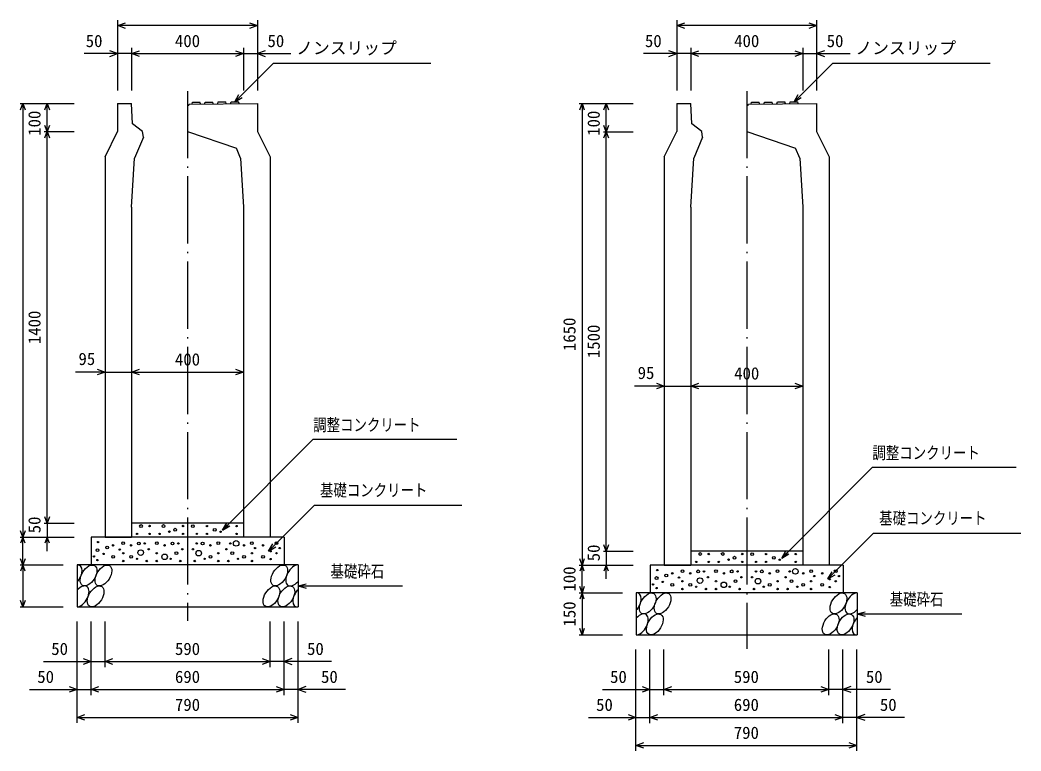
# Model space of a CAD drawing. Units: millimetres, scale not verified. Extents: x -16800 to 16800, y -5940 to 5940.
# Drawn here: x 7983 to 11563, y -2537 to 77 of the extents above; entities that cross this region are included whole.
import ezdxf
from ezdxf.enums import TextEntityAlignment as Align

# ---------------------------------------------------------------- set-up
doc = ezdxf.new("R2010")
doc.units = ezdxf.units.MM
doc.header["$LTSCALE"] = 20
doc.linetypes.add('LONG_DASHED_DOTTED', pattern=[15.25, 12, -1.5, 0.25, -1.5])
for name, color, linetype, lineweight in [('0-0_DIM', 7, 'Continuous', 25), ('0-2_HATCH', 6, 'Continuous', 25), ('0-5_OUTLINE', 3, 'Continuous', 25)]:
    doc.layers.add(name, color=color, linetype=linetype, lineweight=lineweight)
doc.styles.add('ＭＳ ゴシック', font='')
doc.styles.get('ＭＳ ゴシック').set_extended_font_data('MS Gothic')

msp = doc.modelspace()

# ---------------------------------------------------------------- linework, layer by layer
at = {"layer": '0-0_DIM'}
for p, q in [((8331.78, 77.25), (8331.78, -174.49)), ((8831.78, 77.25), (8831.78, -174.49)), ((10331.78, 77.25), (10331.78, -174.49)), ((10831.78, 77.25), (10831.78, -174.49)), ((8831.78, 57.25), (8331.78, 57.25)), ((10831.78, 57.25), (10331.78, 57.25)), ((8381.78, -22.75), (8381.78, -174.49)), ((8781.78, -22.75), (8781.78, -174.49)), ((10381.78, -22.75), (10381.78, -174.49)), ((10781.78, -22.75), (10781.78, -174.49)), ((8331.78, -42.75), (8212.12, -42.75)), ((8381.78, -42.75), (8331.78, -42.75)), ((8381.78, -42.75), (8781.78, -42.75)), ((8781.78, -42.75), (8831.78, -42.75)), ((8831.78, -42.75), (8951.45, -42.75)), ((10331.78, -42.75), (10212.12, -42.75)), ((10381.78, -42.75), (10331.78, -42.75)), ((10381.78, -42.75), (10781.78, -42.75)), ((10781.78, -42.75), (10831.78, -42.75)), ((10831.78, -42.75), (10951.45, -42.75)), ((8750.73, -215.27), (8887.95, -78.06)), ((9451.84, -78.06), (8887.95, -78.06)), ((10750.78, -215.27), (10887.99, -78.06)), ((11451.84, -78.06), (10887.99, -78.06)), ((8750.73, -215.27), (8765.73, -189.29)), ((8750.73, -215.27), (8776.71, -200.27)), ((10750.78, -215.27), (10765.78, -189.29)), ((10750.78, -215.27), (10776.76, -200.27)), ((7982.58, -221.46), (8175.91, -221.46)), ((7992.58, -221.46), (7992.58, -1771.46)), ((8079.25, -321.96), (8079.25, -221.46)), ((9982.58, -221.51), (10175.91, -221.51)), ((9992.58, -221.51), (9992.58, -1871.51)), ((10079.25, -322.01), (10079.25, -221.51)), ((8069.25, -321.96), (8175.91, -321.96)), ((8079.25, -1721.46), (8079.25, -321.96)), ((10069.25, -322.01), (10175.91, -322.01)), ((10079.25, -1821.51), (10079.25, -322.01)), ((8286.78, -1181.46), (8180.6, -1181.46)), ((8286.78, -1181.46), (8381.78, -1181.46)), ((8381.78, -1181.46), (8781.78, -1181.46)), ((10286.78, -1231.49), (10180.6, -1231.49)), ((10286.78, -1231.49), (10381.78, -1231.49)), ((10381.78, -1231.49), (10781.78, -1231.49)), ((9035.44, -1657.81), (8871.78, -1821.46)), ((9035.44, -1657.81), (9562.51, -1657.81)), ((8069.25, -1721.46), (8175.91, -1721.46)), ((8079.25, -1721.46), (8079.25, -1771.46)), ((8706.78, -1746.46), (8721.78, -1720.48)), ((8706.78, -1746.46), (8732.76, -1731.46)), ((7982.58, -1771.46), (8175.91, -1771.46)), ((7992.58, -1871.46), (7992.58, -1771.46)), ((8079.25, -1821.46), (8079.25, -1771.46)), ((11035.44, -1757.86), (10871.78, -1921.51)), ((11035.44, -1757.86), (11562.51, -1757.86)), ((8871.78, -1821.46), (8886.78, -1795.48)), ((8871.78, -1821.46), (8897.76, -1806.46)), ((10069.25, -1821.51), (10175.91, -1821.51)), ((10079.25, -1821.51), (10079.25, -1871.51)), ((10706.78, -1846.51), (10721.78, -1820.53)), ((10706.78, -1846.51), (10732.76, -1831.51)), ((7982.58, -1871.46), (8136.78, -1871.46)), ((7992.58, -1871.46), (7992.58, -2021.46)), ((9982.58, -1871.51), (10175.91, -1871.51)), ((9992.58, -1971.51), (9992.58, -1871.51)), ((10079.25, -1921.51), (10079.25, -1871.51)), ((10871.78, -1921.51), (10886.78, -1895.53)), ((10871.78, -1921.51), (10897.76, -1906.51)), ((8976.78, -1946.46), (9005.76, -1938.7)), ((8976.78, -1946.46), (9350.68, -1946.46)), ((8976.78, -1946.46), (9005.76, -1954.23)), ((9982.58, -1971.51), (10136.78, -1971.51)), ((9992.58, -1971.51), (9992.58, -2121.51)), ((7982.58, -2021.46), (8136.78, -2021.46)), ((10976.78, -2046.51), (11005.76, -2038.75)), ((8186.78, -2436.48), (8186.78, -2074.13)), ((8236.78, -2336.48), (8236.78, -2074.13)), ((8286.78, -2236.48), (8286.78, -2074.13)), ((8876.78, -2236.48), (8876.78, -2074.13)), ((8926.78, -2336.48), (8926.78, -2074.13)), ((8976.78, -2436.48), (8976.78, -2074.13)), ((10976.78, -2046.51), (11350.68, -2046.51)), ((10976.78, -2046.51), (11005.76, -2054.27)), ((9982.58, -2121.51), (10136.78, -2121.51)), ((10185.41, -2536.53), (10185.41, -2174.18)), ((10235.41, -2436.53), (10235.41, -2174.18)), ((10285.41, -2336.53), (10285.41, -2174.18)), ((10875.41, -2336.53), (10875.41, -2174.18)), ((10925.41, -2436.53), (10925.41, -2174.18)), ((10975.41, -2536.53), (10975.41, -2174.18)), ((8066.78, -2216.48), (8286.78, -2216.48)), ((8286.78, -2216.48), (8876.78, -2216.48)), ((9096.78, -2216.48), (8876.78, -2216.48)), ((8016.78, -2316.48), (8236.78, -2316.48)), ((8236.78, -2316.48), (8926.78, -2316.48)), ((9146.78, -2316.48), (8926.78, -2316.48)), ((10065.41, -2316.53), (10285.41, -2316.53)), ((10285.41, -2316.53), (10875.41, -2316.53)), ((11095.41, -2316.53), (10875.41, -2316.53)), ((8186.78, -2416.48), (8976.78, -2416.48)), ((10015.41, -2416.53), (10235.41, -2416.53)), ((10235.41, -2416.53), (10925.41, -2416.53)), ((11145.41, -2416.53), (10925.41, -2416.53)), ((10185.41, -2516.53), (10975.41, -2516.53))]:
    msp.add_line(p, q, dxfattribs=at)
at = {"layer": '0-0_DIM', "linetype": 'LONG_DASHED_DOTTED'}
for p, q in [((8581.78, -176.66), (8581.78, -2071.46)), ((10581.78, -176.66), (10581.78, -2171.51))]:
    msp.add_line(p, q, dxfattribs=at)
at = {"layer": '0-0_DIM'}
for points in [[(8360.01, 46.99), (8331.82, 57.25), (8360.01, 67.51)], [(8803.63, 67.51), (8831.82, 57.25), (8803.63, 46.99)], [(10360.01, 46.99), (10331.82, 57.25), (10360.01, 67.51)], [(10803.63, 67.51), (10831.82, 57.25), (10803.63, 46.99)], [(8303.59, -53.01), (8331.78, -42.75), (8303.59, -32.49)], [(8409.97, -53.01), (8381.78, -42.75), (8409.97, -32.49)], [(8753.67, -32.49), (8781.86, -42.75), (8753.67, -53.01)], [(8859.9, -32.49), (8831.71, -42.75), (8859.9, -53.01)], [(10303.59, -53.01), (10331.78, -42.75), (10303.59, -32.49)], [(10409.97, -53.01), (10381.78, -42.75), (10409.97, -32.49)], [(10753.67, -32.49), (10781.86, -42.75), (10753.67, -53.01)], [(10859.9, -32.49), (10831.71, -42.75), (10859.9, -53.01)], [(7984.37, -244.01), (7992.58, -221.46), (8000.79, -244.01)], [(8071.04, -244.01), (8079.25, -221.46), (8087.46, -244.01)], [(9984.37, -244.06), (9992.58, -221.51), (10000.79, -244.06)], [(10071.04, -244.06), (10079.25, -221.51), (10087.46, -244.06)], [(8087.46, -299.41), (8079.25, -321.96), (8071.04, -299.41)], [(8071.04, -344.51), (8079.25, -321.96), (8087.46, -344.51)], [(10087.46, -299.46), (10079.25, -322.01), (10071.04, -299.46)], [(10071.04, -344.56), (10079.25, -322.01), (10087.46, -344.56)], [(8258.59, -1171.2), (8286.78, -1181.46), (8258.59, -1191.72)], [(8409.97, -1191.72), (8381.78, -1181.46), (8409.97, -1171.2)], [(8753.59, -1171.2), (8781.78, -1181.46), (8753.59, -1191.72)], [(10258.59, -1221.22), (10286.78, -1231.49), (10258.59, -1241.75)], [(10409.97, -1241.75), (10381.78, -1231.49), (10409.97, -1221.22)], [(10753.59, -1221.22), (10781.78, -1231.49), (10753.59, -1241.75)], [(8706.78, -1746.46), (9031.25, -1422), (9544.8, -1422)], [(10706.78, -1846.51), (11031.25, -1522.05), (11544.8, -1522.05)], [(8087.46, -1698.91), (8079.25, -1721.46), (8071.04, -1698.91)], [(8000.79, -1748.91), (7992.58, -1771.46), (7984.37, -1748.91)], [(8000.79, -1794.01), (7992.58, -1771.46), (7984.37, -1794.01)], [(8087.46, -1794.01), (8079.25, -1771.46), (8071.04, -1794.01)], [(10087.46, -1798.96), (10079.25, -1821.51), (10071.04, -1798.96)], [(8000.79, -1848.91), (7992.58, -1871.46), (7984.37, -1848.91)], [(10000.79, -1848.96), (9992.58, -1871.51), (9984.37, -1848.96)], [(8000.79, -1894.01), (7992.58, -1871.46), (7984.37, -1894.01)], [(10000.79, -1894.06), (9992.58, -1871.51), (9984.37, -1894.06)], [(10087.46, -1894.06), (10079.25, -1871.51), (10071.04, -1894.06)], [(10000.79, -1948.96), (9992.58, -1971.51), (9984.37, -1948.96)], [(8000.79, -1998.91), (7992.58, -2021.46), (7984.37, -1998.91)], [(10000.79, -1994.06), (9992.58, -1971.51), (9984.37, -1994.06)], [(10000.79, -2098.96), (9992.58, -2121.51), (9984.37, -2098.96)], [(8208.59, -2206.22), (8236.78, -2216.48), (8208.59, -2226.74)], [(8314.97, -2226.74), (8286.78, -2216.48), (8314.97, -2206.22)], [(8848.59, -2206.22), (8876.78, -2216.48), (8848.59, -2226.74)], [(8954.97, -2206.22), (8926.78, -2216.48), (8954.97, -2226.74)], [(8158.59, -2306.22), (8186.78, -2316.48), (8158.59, -2326.74)], [(8264.97, -2326.74), (8236.78, -2316.48), (8264.97, -2306.22)], [(8898.59, -2306.22), (8926.78, -2316.48), (8898.59, -2326.74)], [(9004.97, -2306.22), (8976.78, -2316.48), (9004.97, -2326.74)], [(10207.22, -2306.26), (10235.41, -2316.53), (10207.22, -2326.79)], [(10313.6, -2326.79), (10285.41, -2316.53), (10313.6, -2306.26)], [(10847.22, -2306.26), (10875.41, -2316.53), (10847.22, -2326.79)], [(10953.6, -2306.26), (10925.41, -2316.53), (10953.6, -2326.79)], [(8214.97, -2426.74), (8186.78, -2416.48), (8214.97, -2406.22)], [(8948.59, -2406.22), (8976.78, -2416.48), (8948.59, -2426.74)], [(10157.22, -2406.26), (10185.41, -2416.53), (10157.22, -2426.79)], [(10263.6, -2426.79), (10235.41, -2416.53), (10263.6, -2406.26)], [(10897.22, -2406.26), (10925.41, -2416.53), (10897.22, -2426.79)], [(11003.6, -2406.26), (10975.41, -2416.53), (11003.6, -2426.79)], [(10213.6, -2526.79), (10185.41, -2516.53), (10213.6, -2506.26)], [(10947.22, -2506.26), (10975.41, -2516.53), (10947.22, -2526.79)]]:
    msp.add_lwpolyline(points, dxfattribs=at)
at = {"layer": '0-2_HATCH'}
for p, q in [((8597.78, -223.3), (8599.23, -216.79)), ((8599.23, -216.79), (8626.23, -216.52)), ((8627.78, -223), (8626.23, -216.52)), ((8643.78, -222.84), (8645.23, -216.33)), ((8645.23, -216.33), (8672.23, -216.06)), ((8673.78, -222.54), (8672.23, -216.06)), ((8689.78, -222.38), (8691.23, -215.87)), ((8691.23, -215.87), (8718.23, -215.6)), ((8719.78, -222.08), (8718.23, -215.6)), ((8735.78, -221.92), (8737.23, -215.41)), ((8737.23, -215.41), (8764.23, -215.14)), ((8765.78, -221.62), (8764.23, -215.14)), ((10597.78, -223.3), (10599.23, -216.79)), ((10599.23, -216.79), (10626.23, -216.52)), ((10627.78, -223), (10626.23, -216.52)), ((10643.78, -222.84), (10645.23, -216.33)), ((10645.23, -216.33), (10672.23, -216.06)), ((10673.78, -222.54), (10672.23, -216.06)), ((10689.78, -222.38), (10691.23, -215.87)), ((10691.23, -215.87), (10718.23, -215.6)), ((10719.78, -222.08), (10718.23, -215.6)), ((10735.78, -221.92), (10737.23, -215.41)), ((10737.23, -215.41), (10764.23, -215.14)), ((10765.78, -221.62), (10764.23, -215.14))]:
    msp.add_line(p, q, dxfattribs=at)
for centre, radius in [((8415.3, -1732.15), 5), ((8445.75, -1732.15), 2.5), ((8495.66, -1732.15), 5), ((8516.69, -1752.28), 2.5), ((8537.71, -1745.28), 5), ((8565.75, -1732.15), 2.5), ((8600.92, -1732.43), 5), ((8650.82, -1732.43), 2.5), ((8678.86, -1745.56), 5), ((8699.89, -1752.57), 2.5), ((8720.92, -1732.43), 5), ((8757.14, -1732.43), 2.5), ((8261.86, -1789.63), 2.5), ((8351.75, -1793.41), 5), ((8401.28, -1760.16), 2.5), ((8407.82, -1794.28), 5), ((8445.75, -1760.16), 2.5), ((8471.75, -1793.41), 5), ((8481.64, -1760.16), 2.5), ((8527.82, -1794.28), 5), ((8565.75, -1760.16), 2.5), ((8614.94, -1760.45), 2.5), ((8635.74, -1794.28), 5), ((8650.82, -1760.45), 2.5), ((8691.82, -1793.41), 5), ((8755.74, -1794.28), 10), ((8757.14, -1760.45), 2.5), ((8811.82, -1793.41), 5), ((8899.9, -1793.41), 5), ((8259.41, -1818.15), 5), ((8293.9, -1808.91), 5), ((8315.47, -1801.29), 2.5), ((8339.33, -1816.2), 2.5), ((8379.79, -1801.29), 2.5), ((8414.36, -1827.3), 10), ((8428.86, -1794.28), 2.5), ((8442.87, -1815.29), 2.5), ((8499.79, -1801.29), 2.5), ((8541.84, -1829.3), 5), ((8548.86, -1794.28), 2.5), ((8562.87, -1815.29), 2.5), ((8600.69, -1815.29), 2.5), ((8621.72, -1829.3), 10), ((8614.71, -1794.28), 2.5), ((8663.78, -1801.29), 2.5), ((8720.69, -1815.29), 2.5), ((8734.71, -1794.28), 2.5), ((8741.72, -1829.3), 5), ((8783.78, -1801.29), 2.5), ((8823.16, -1810.98), 2.5), ((8851.72, -1801.29), 2.5), ((8878.58, -1822.5), 2.5), ((8911.24, -1810.98), 2.5), ((8247, -1840.94), 2.5), ((8259.41, -1854.04), 2.5), ((8281.48, -1831.7), 2.5), ((8315.47, -1842.43), 5), ((8351.75, -1829.3), 2.5), ((8351.75, -1857.31), 2.5), ((8379.79, -1842.43), 5), ((8400.82, -1849.44), 2.5), ((8435.86, -1857.31), 2.5), ((8471.75, -1829.3), 2.5), ((8471.75, -1857.31), 2.5), ((8499.79, -1842.43), 10), ((8520.82, -1849.44), 2.5), ((8555.86, -1857.31), 2.5), ((8607.7, -1857.31), 2.5), ((8642.75, -1849.44), 2.5), ((8663.78, -1842.43), 5), ((8691.82, -1829.3), 2.5), ((8691.82, -1857.31), 2.5), ((8727.7, -1857.31), 2.5), ((8762.75, -1849.44), 2.5), ((8783.78, -1842.43), 5), ((8811.82, -1829.3), 2.5), ((8811.82, -1857.31), 2.5), ((8851.72, -1842.43), 5), ((8878.58, -1850.52), 2.5), ((8899.9, -1829.3), 2.5), ((10401.28, -1860.21), 2.5), ((10415.3, -1832.2), 5), ((10445.75, -1832.2), 2.5), ((10445.75, -1860.21), 2.5), ((10481.64, -1860.21), 2.5), ((10495.66, -1832.2), 5), ((10516.69, -1852.33), 2.5), ((10537.71, -1845.33), 5), ((10565.75, -1832.2), 2.5), ((10565.75, -1860.21), 2.5), ((10600.92, -1832.48), 5), ((10614.94, -1860.49), 2.5), ((10650.82, -1832.48), 2.5), ((10650.82, -1860.49), 2.5), ((10678.86, -1845.61), 5), ((10699.89, -1852.62), 2.5), ((10720.92, -1832.48), 5), ((10757.14, -1832.48), 2.5), ((10757.14, -1860.49), 2.5), ((10261.86, -1889.68), 2.5), ((10351.75, -1893.46), 5), ((10407.82, -1894.33), 5), ((10428.86, -1894.33), 2.5), ((10471.75, -1893.46), 5), ((10527.82, -1894.33), 5), ((10548.86, -1894.33), 2.5), ((10614.71, -1894.33), 2.5), ((10635.74, -1894.33), 5), ((10691.82, -1893.46), 5), ((10734.71, -1894.33), 2.5), ((10755.74, -1894.33), 10), ((10811.82, -1893.46), 5), ((10899.9, -1893.46), 5), ((10259.41, -1918.2), 5), ((10281.48, -1931.75), 2.5), ((10293.9, -1908.96), 5), ((10315.47, -1901.33), 2.5), ((10339.33, -1916.25), 2.5), ((10351.75, -1929.35), 2.5), ((10379.79, -1901.33), 2.5), ((10414.36, -1927.35), 10), ((10442.87, -1915.34), 2.5), ((10471.75, -1929.35), 2.5), ((10499.79, -1942.48), 10), ((10499.79, -1901.33), 2.5), ((10541.84, -1929.35), 5), ((10562.87, -1915.34), 2.5), ((10600.69, -1915.34), 2.5), ((10621.72, -1929.35), 10), ((10663.78, -1901.33), 2.5), ((10691.82, -1929.35), 2.5), ((10720.69, -1915.34), 2.5), ((10741.72, -1929.35), 5), ((10783.78, -1901.33), 2.5), ((10811.82, -1929.35), 2.5), ((10823.16, -1911.02), 2.5), ((10851.72, -1901.33), 2.5), ((10878.58, -1922.55), 2.5), ((10899.9, -1929.35), 2.5), ((10911.24, -1911.02), 2.5), ((10247, -1940.99), 2.5), ((10259.41, -1954.09), 2.5), ((10315.47, -1942.48), 5), ((10351.75, -1957.36), 2.5), ((10379.79, -1942.48), 5), ((10400.82, -1949.49), 2.5), ((10435.86, -1957.36), 2.5), ((10471.75, -1957.36), 2.5), ((10520.82, -1949.49), 2.5), ((10555.86, -1957.36), 2.5), ((10607.7, -1957.36), 2.5), ((10642.75, -1949.49), 2.5), ((10663.78, -1942.48), 5), ((10691.82, -1957.36), 2.5), ((10727.7, -1957.36), 2.5), ((10762.75, -1949.49), 2.5), ((10783.78, -1942.48), 5), ((10811.82, -1957.36), 2.5), ((10851.72, -1942.48), 5), ((10878.58, -1950.57), 2.5)]:
    msp.add_circle(centre, radius, dxfattribs=at)
for centre, start_param, end_param in [((8174.42, -1908.98), 4.385593, 6.6745444), ((8962.92, -1908.98), 0.3357715, 4.4411806), ((8199.74, -1983.97), 3.5111464, 7.548991), ((8988.25, -1983.97), 1.2110787, 3.5658734), ((10174.42, -2009.03), 4.385593, 6.6745444), ((10962.92, -2009.03), 0.3357715, 4.4411806), ((10199.74, -2084.02), 3.5111464, 7.548991), ((10988.25, -2084.02), 1.2110787, 3.5658734)]:
    msp.add_ellipse(centre, major_axis=(21.81, 35.31), ratio=0.5792, start_param=start_param, end_param=end_param, dxfattribs=at)
for centre in [(8227.63, -1908.98), (8280.84, -1908.98), (8909.72, -1908.98), (8252.95, -1983.97), (8881.83, -1983.97), (8935.04, -1983.97), (10227.63, -2009.03), (10280.84, -2009.03), (10909.72, -2009.03), (10252.95, -2084.02), (10881.83, -2084.02), (10935.04, -2084.02)]:
    msp.add_ellipse(centre, major_axis=(21.81, 35.31), ratio=0.5792, dxfattribs=at)
at = {"layer": '0-5_OUTLINE'}
for p, q in [((8331.78, -220.96), (8331.78, -321.46)), ((8331.78, -220.96), (8381.8, -221.46)), ((8384.8, -294.33), (8381.8, -221.46)), ((8581.78, -226.66), (8586.28, -226.66)), ((8586.28, -226.66), (8587.78, -223.4)), ((8587.78, -223.4), (8831.78, -220.96)), ((8831.78, -220.96), (8831.78, -321.46)), ((10331.78, -220.96), (10331.78, -321.46)), ((10331.78, -220.96), (10381.8, -221.46)), ((10384.8, -294.33), (10381.8, -221.46)), ((10581.78, -226.66), (10586.28, -226.66)), ((10586.28, -226.66), (10587.78, -223.4)), ((10587.78, -223.4), (10831.78, -220.96)), ((10831.78, -220.96), (10831.78, -321.46)), ((8286.78, -411.46), (8331.78, -321.46)), ((8420.8, -321.46), (8384.8, -294.33)), ((8423.8, -341.42), (8420.8, -321.46)), ((8581.78, -321.46), (8756.57, -381.46)), ((8831.78, -321.46), (8876.78, -411.46)), ((10286.78, -411.46), (10331.78, -321.46)), ((10420.8, -321.46), (10384.8, -294.33)), ((10423.8, -341.42), (10420.8, -321.46)), ((10581.78, -321.46), (10756.57, -381.46)), ((10831.78, -321.46), (10876.78, -411.46)), ((8423.8, -341.42), (8392.28, -416.46)), ((10423.8, -341.42), (10392.28, -416.46)), ((8771.28, -416.46), (8756.57, -381.46)), ((10771.28, -416.46), (10756.57, -381.46)), ((8286.78, -411.46), (8286.78, -1771.46)), ((8381.78, -591.46), (8392.28, -416.46)), ((8771.28, -416.46), (8781.78, -591.46)), ((8876.78, -411.46), (8876.78, -1771.46)), ((10286.78, -411.46), (10286.78, -1871.51)), ((10381.78, -591.46), (10392.28, -416.46)), ((10771.28, -416.46), (10781.78, -591.46)), ((10876.78, -411.46), (10876.78, -1871.51)), ((8381.78, -591.46), (8381.78, -1771.46)), ((8781.78, -591.46), (8781.78, -1771.46)), ((10381.78, -591.46), (10381.78, -1871.51)), ((10781.78, -591.46), (10781.78, -1871.51)), ((8781.78, -1721.46), (8381.78, -1721.46)), ((8286.78, -1771.46), (8381.78, -1771.46)), ((8876.78, -1771.46), (8781.78, -1771.46)), ((8926.78, -1771.46), (8926.78, -1871.46)), ((10781.78, -1821.51), (10381.78, -1821.51)), ((8976.78, -1871.46), (8976.78, -2021.46)), ((10286.78, -1871.51), (10381.78, -1871.51)), ((10876.78, -1871.51), (10781.78, -1871.51)), ((10926.78, -1871.51), (10926.78, -1971.51)), ((10976.78, -1971.51), (10976.78, -2121.51)), ((8186.78, -2021.46), (8976.78, -2021.46)), ((10186.78, -2121.51), (10976.78, -2121.51))]:
    msp.add_line(p, q, dxfattribs=at)
for points in [[(8926.78, -1771.46), (8236.78, -1771.46), (8236.78, -1871.46)], [(8976.78, -1871.46), (8186.78, -1871.46), (8186.78, -2021.46)], [(10926.78, -1871.51), (10236.78, -1871.51), (10236.78, -1971.51)], [(10976.78, -1971.51), (10186.78, -1971.51), (10186.78, -2121.51)]]:
    msp.add_lwpolyline(points, dxfattribs=at)

# ---------------------------------------------------------------- texts
at = {"layer": '0-0_DIM', "style": 'ＭＳ ゴシック'}
for s, p in [('50', (8217.6, -32.75)), ('400', (8536.78, -32.75)), ('50', (8867.7, -32.75)), ('ノンスリップ', (8970.3, -57.88)), ('50', (10217.6, -32.75)), ('400', (10536.78, -32.75)), ('50', (10867.7, -32.75)), ('ノンスリップ', (10970.3, -57.88)), ('95', (8191.61, -1169.63)), ('400', (8536.78, -1171.46)), ('95', (10191.61, -1219.66)), ('400', (10536.78, -1221.49)), ('50', (8094.34, -2206.48)), ('590', (8536.78, -2206.48)), ('50', (9009.22, -2206.48)), ('50', (8044.34, -2306.48)), ('690', (8536.78, -2306.48)), ('50', (9059.22, -2306.48)), ('50', (10092.97, -2306.53)), ('590', (10535.41, -2306.53)), ('50', (11007.85, -2306.53)), ('790', (8536.78, -2406.48)), ('50', (10042.97, -2406.53)), ('690', (10535.41, -2406.53)), ('50', (11057.85, -2406.53)), ('790', (10535.41, -2506.53))]:
    msp.add_text(s, height=43.99, dxfattribs=at).set_placement(p, align=Align.BOTTOM_LEFT)
for s, p in [('100', (8069.25, -336.71)), ('100', (10069.25, -336.76)), ('1400', (8069.25, -1081.71)), ('1650', (9982.58, -1106.51)), ('1500', (10069.25, -1131.76)), ('50', (8069.25, -1758.13)), ('50', (10069.25, -1858.18)), ('100', (9982.58, -1966.51)), ('150', (9982.58, -2091.51))]:
    msp.add_text(s, height=43.99, rotation=90, dxfattribs=at).set_placement(p, align=Align.BOTTOM_LEFT)
at = {"layer": '0-0_DIM', "style": 'ＭＳ ゴシック', "width": 0.8}
for s, p in [('調整コンクリート', (9031.25, -1405.57)), ('調整コンクリート', (11031.25, -1505.62)), ('基礎コンクリート', (9055.44, -1639.07)), ('基礎コンクリート', (11055.44, -1739.12)), ('基礎砕石', (9093.1, -1929.29)), ('基礎砕石', (11093.1, -2029.34))]:
    msp.add_text(s, height=43.99, dxfattribs=at).set_placement(p, align=Align.BOTTOM_LEFT)

doc.saveas('drawing.dxf')
